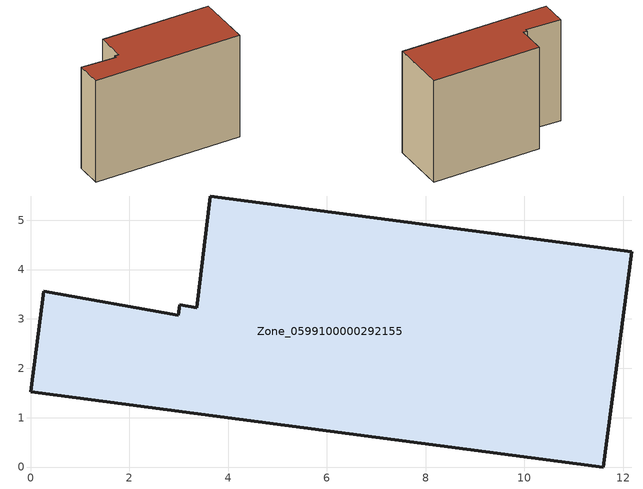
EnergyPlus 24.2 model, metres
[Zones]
Zone_0599100000292155
 floor ground (C_G): 3.36,3.23 3.64,5.49 12.18,4.36 11.6,0 0,1.53 0.27,3.56 2.99,3.07 3.02,3.28 z0
 wall outside (C_F): 3.64,5.49 3.36,3.23 3.02,3.28 2.99,3.07 0.27,3.56 0,1.53 11.6,0 12.18,4.36 3.64,5.49 z0:8.48
 roof outside (C_R): 3.02,3.28 2.99,3.07 0.27,3.56 0,1.53 11.6,0 12.18,4.36 3.64,5.49 3.36,3.23 z8.48
[BUILDING]
Pand.0599100000292155: North Axis=0; Terrain=City; Loads Convergence Tolerance Value=0.04; Temperature Convergence Tolerance Value=0.4; Solar Distribution=FullExterior; Maximum Number of Warmup Days=25; Minimum Number of Warmup Days=1
[Site:Location]
Rotterdam.The.Hague.AP_ZH_NLD Design_Conditions: Latitude=51.96; Longitude=4.45; Time Zone=1; Elevation=-4.5
[SITE:GROUNDTEMPERATURE:BUILDINGSURFACE]
18, 18, 18, 18, 18, 18, 18, 18, 18, 18, 18, 18
[MATERIAL] Thermal Absorptance=0.9; Solar Absorptance=0.7; Visible Absorptance=0.7
Name | Roughness | Thickness | Conductivity | Density | Specific Heat
G.TI.1946 | MediumSmooth | 0.15 | 1 | 540 | 1210
F.TI.1946 | Rough | 0.3 | 0.857143 | 1920 | 840
R.TI.1946 | MediumRough | 0.2 | 0.1 | 1500 | 1000
[CONSTRUCTION]
C_G: G.TI.1946
C_F: F.TI.1946
C_R: R.TI.1946
[ZONE]
Zone_0599100000292155: Type=1; Multiplier=1; Ceiling Height=Autocalculate; Volume=Autocalculate; Floor Area=autocalculate; Part of Total Floor Area=Yes
[ZONEINFILTRATION:DESIGNFLOWRATE]
Infil_Zone_0599100000292155: Zone or ZoneList or Space or SpaceList=Zone_0599100000292155; Schedule=AlwaysOn; Design Flow Rate Calculation Method=Flow/Area; Flow Rate per Floor Area=0.003; Constant Term Coefficient=1; Temperature Term Coefficient=0; Velocity Term Coefficient=0; Velocity Squared Term Coefficient=0
[HVACTEMPLATE:ZONE:IDEALLOADSAIRSYSTEM]
Zone_0599100000292155: Maximum Heating Supply Air Temperature=50; Minimum Cooling Supply Air Temperature=13; Maximum Heating Supply Air Humidity Ratio=0.0156; Minimum Cooling Supply Air Humidity Ratio=0.0077; Heating Limit=NoLimit; Cooling Limit=NoLimit; Dehumidification Control Type=ConstantSensibleHeatRatio; Cooling Sensible Heat Ratio=0.7; Dehumidification Setpoint=60; Humidification Control Type=None; Humidification Setpoint=30; Outdoor Air Method=None; Outdoor Air Flow Rate per Person=0.00944; Outdoor Air Flow Rate per Zone Floor Area=0; Outdoor Air Flow Rate per Zone=0; Demand Controlled Ventilation Type=None; Outdoor Air Economizer Type=NoEconomizer; Heat Recovery Type=None; Sensible Heat Recovery Effectiveness=0.7; Latent Heat Recovery Effectiveness=0.65
[ZONECONTROL:THERMOSTAT]
ThermostatControl_Zone_0599100000292155: Zone or ZoneList=Zone_0599100000292155; Control Type Schedule=DualSetpointControlType; Control 1=Thermostat_Zone_0599100000292155; Temperature Difference Between Cutout And Setpoint=0
[THERMOSTATSETPOINT:DUALSETPOINT]
Thermostat_Zone_0599100000292155: Heating Setpoint Temperature Schedule=HeatingSetpoint_Zone_0599100000292155; Cooling Setpoint Temperature Schedule=CoolingSetpoint_Zone_0599100000292155
[SCHEDULE:COMPACT]
HeatingSetpoint_Zone_0599100000292155: Through: 12/31, For: AllDays, Until: 24:00, 21
CoolingSetpoint_Zone_0599100000292155: Through: 12/31, For: AllDays, Until: 24:00, 24
DualSetpointControlType: Through: 12/31, For: AllDays, Until: 24:00, 4
AlwaysOn: Through: 12/31, For: AllDays, Until: 24:00, 1
